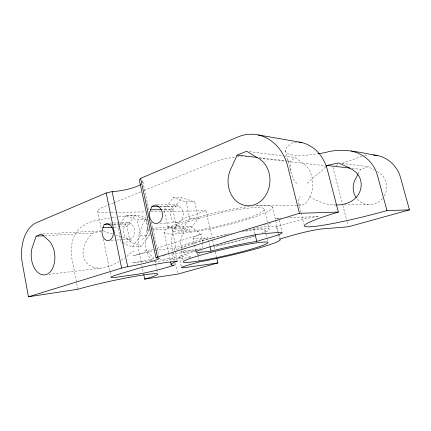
<?xml version="1.0" encoding="UTF-8"?>
<svg xmlns="http://www.w3.org/2000/svg" width="431" height="431" viewBox="0 0 431 431"><rect width="100%" height="100%" fill="white"/><g stroke="black" fill="none" stroke-linecap="round" stroke-linejoin="round"><path stroke-width="0.32" stroke-dasharray="2.15 1.62" d="M300.892 212.068L298.78 203.647L298.775 198.061L300.488 196.757M129.09 222.396L125.62 223.678L124.403 226.738A7.844 5.646 87 0 0 126.288 237.923A7.844 5.646 87 0 0 134.17 235.04A7.844 5.646 87 0 0 131.353 224.195L129.09 222.396L119.716 222.757M171.452 209.52L172.847 206.223L176.802 204.757L179.371 206.621A8.372 6.433 88.5 0 1 182.55 218.14A8.372 6.433 88.5 0 1 173.569 221.426A8.372 6.433 88.5 0 1 171.452 209.52L162.304 209.655M202.769 242.125A14.11 11.023 85.1 0 0 196.137 230.326L190.621 226.248L185.54 227.945L182.566 234.766A14.11 11.023 85.1 0 0 181.828 248.606M358.139 173.946L360.58 169.313L368.273 166.738L374.377 170.056M297.131 183.407L294.621 181.494L290.828 171.888L290.564 161.264L295.073 157.417C300.736 162.11 308.257 165.348 310.665 172.917C313.019 178.994 313.429 185.772 311.834 192.091C309.83 197.091 307.271 204.703 300.951 205.269L255.626 205.635M125.82 215.705L117.943 226.986L121.133 242.421L130.146 241.737L141.309 246.203L149.476 235.132L146.152 219.573L134.822 215.478L125.82 215.705L137.203 219.875L146.152 219.573M130.146 241.737L126.978 226.566L134.822 215.478M118.692 216.75A45.988 7.316 -11.2 0 1 145.797 218.436L141.939 226.027L139.326 233.737A28.117 18.027 83.4 0 0 139.084 252.307L141.287 262.765M122.377 242.928L132.355 246.974L140.554 235.719L137.203 219.875M164.103 209.951L173.095 197.694L181.828 197.781L194.693 201.859L198.432 218.404L189.112 230.423L180.444 230.946L167.686 226.35L164.103 209.951L172.896 209.816L181.828 197.781M180.444 230.946L189.834 218.706L186.057 201.848L173.095 197.694M152.31 260.803C148.884 258.072 147.44 253.67 146.454 249.56C144.547 243.068 147.063 236.565 146.901 230.073L147.989 228.71L145.797 218.436M101.28 231.161L92.767 233.052C83.027 241.947 77.461 258.972 91.614 266.573C100.8 270.582 111.354 266.191 119.295 261.326M325.534 166.829C321.003 173.208 313.127 175.972 308.752 182.329L305.913 183.881M126.859 256.499L130.615 252.841L134.057 251.117M121.235 260.205L124.818 257.986M142.278 239.394L144.719 238.084L146.098 234.933L147.855 232.999L147.763 228.473L147.989 228.71M155.332 250.605A21.981 2.225 -12.2 0 1 164.356 249.301L175.234 247.96A55.841 5.474 -13 0 1 206.018 238.327L208.011 237.826L209.741 245.433M113.601 202.904L103.009 207.209A21.232 3.971 -11.3 0 0 104.593 212.639L110.638 212.526M114.226 202.651L141.023 191.763M144.137 190.497L211.449 163.144A24.271 5.35 -13.5 0 1 234.647 157.126M214.024 245.993L205.98 210.737L185.976 217.703A26.259 20.521 85.1 0 0 172.368 249.053L174.889 260.599M335.927 165.488L339.105 164.378M342.284 163.274L361.356 156.631A32.492 31.043 -74.4 0 1 362.503 156.254M153.08 249.527L133.206 255.89A21.981 2.225 -12.2 0 1 153.474 250.944M156.927 248.294L201.81 233.92A23.877 2.683 -12.9 0 0 198.212 238.618L208.011 237.826M162.95 256.062L165.461 255.292M264.241 224.95L265.491 224.567M196.714 250.697L185.642 254.026A18.501 1.605 -12.7 0 0 183.531 256.828L160.337 259.537M256.693 227.724A55.841 5.474 -13 0 1 276.244 226.571L290.349 222.547A21.178 2.047 -13.7 0 1 318.962 216.497L287.52 217.833M196.197 250.788L195.157 250.971A55.841 5.474 -13 0 1 172.255 253.423L171.732 253.363M254.198 228.118L255.346 227.929M296.964 142.047L292.439 142.909L287.353 146.486A63.68 13.415 -16.1 0 0 317.286 153.899M249.603 206.368L241.387 207.543A55.577 7.375 -13 0 0 211.115 213.733L201.035 216.335A55.577 7.375 -13 0 0 170.601 226.781L166.705 228.926A55.577 7.375 -13 0 0 165.256 233.203L167.977 233.823A55.577 7.375 -13 0 0 190.987 232.32L198.842 231.07A55.577 7.375 -13 0 0 272.37 207.155L278.841 233.688M48.854 274.358L101.274 268.071M154.546 261.687L190.814 257.339M151.06 260.62L132.506 262.791A20.71 1.972 -12.2 0 0 154.729 258.428M132.355 246.974L141.309 246.203M110.972 240.423L116.322 240.045M116.99 239.997L122.339 239.62M123.007 239.577L129.693 239.103M140.554 235.719L149.476 235.132M44.813 235.692L92.767 233.052M146.901 230.073L149.568 229.928M152.229 229.782L185.54 227.945M42.901 233.92L103.386 230.779L112.566 234.114M151.782 228.263L190.621 226.248M167.686 226.35L176.446 225.919L189.112 230.423M114.339 227.207L126.978 226.566M159.993 223.344L177.443 222.595M111.29 225.041L113.299 224.955M113.967 224.928L119.317 224.702M119.985 224.675L131.353 224.195M281.497 218.091L275.479 218.35A23.721 2.629 -13.3 0 1 278.857 218.916M110.201 224.309L112.879 224.195M113.552 224.168L125.62 223.678M109.679 223.145L119.048 222.784M189.834 218.706L198.432 218.404M111.306 212.51L145.549 211.869M150.92 211.772L162.336 211.556M163.01 211.546L205.98 210.737M309.21 196.902C317.453 200.824 325.987 205.113 335.442 204.984M159.788 206.325L172.847 206.223M334.197 205L335.533 204.989M344.224 204.919L368.284 204.72M159.923 206.794L179.371 206.621M157.315 204.854L176.802 204.757M186.057 201.848L194.693 201.859M245.39 156.685L246.726 156.836M259.397 158.274L284.735 161.146M287.402 161.453L324.742 165.687M259.144 157.654L286.556 160.806M287.224 160.882L290.564 161.264M352.003 168.327L360.58 169.313M249.307 151.593L283.135 155.898M283.797 155.984L295.073 157.417M341.945 163.387L368.273 166.738M131.767 240.159L127.791 239.28L122.097 236.732M115.664 235.154L121.531 236.522M144.552 250.125L147.504 251.198L150.322 254.78L152.983 257.054L154.029 259.494M300.951 205.269L298.78 203.647M272.37 207.155L271.25 206.083A55.577 7.375 -13 0 0 252.852 205.975M332.915 167.239L342.699 204.779M342.866 205.425L346.917 220.958M347.084 221.604L348.097 225.488M285.494 150.564L290.828 171.888M301.053 212.715L303.974 224.373M279.164 220.171L281.928 231.463M278.997 234.335L279.945 238.219M276.454 226.722L279.304 238.424M264.235 209.137L267.694 223.43M267.85 224.082L269.106 229.281M265.027 230.256L267.031 238.585M267.188 239.227L267.651 241.15M253.622 228.209L254.963 233.834M214.169 246.645L214.767 249.253M215.36 251.866L216.556 257.086M197.274 253.196L197.694 255.071M197.834 255.702L198.81 260.076M193.029 238.031L194.451 244.382M194.591 245.018L196.013 251.365M172.896 209.816L176.446 225.919M181.004 250.971L183.127 260.61M179.215 256.747L181.456 266.961M172.211 230.391L176.494 249.942M174.442 248.326L174.862 250.244M175.002 250.88L177.098 260.459M175.449 263.163L177.685 273.426M171.872 253.988L173.37 260.868M173.914 263.373L174.189 264.623M164.071 232.174L168.58 252.949M168.72 253.595L170.412 261.391M142.823 181.65L149.288 211.756M151.534 222.224L158.7 255.599M154.88 260.97L156.631 269.176M156.765 269.806L157.439 272.958M141.837 265.377L143.351 272.57M97.627 210.856L101.35 229.238M103.343 239.081L110.923 276.497M77.833 289.276L71.929 258.88A31.571 24.766 88.3 0 1 73.604 237.777C77.138 227.045 88.511 221.491 99.006 219.923A45.988 7.316 -11.2 0 1 110.191 217.935M237.039 156.841A24.271 5.35 -13.5 0 1 242.103 156.539M111.467 217.736A45.988 7.316 -11.2 0 1 116.106 217.079M142.262 180.972A20.381 4.488 -11.1 0 1 142.149 183.342M364.847 155.639A32.492 31.043 -74.4 0 1 368.43 155.074M190.863 257.011A14.11 11.023 85.1 0 1 182.798 250.74M202.812 242.75A14.11 11.023 85.1 0 1 202.214 248.234M201.412 250.454A14.11 11.023 85.1 0 1 200.894 251.483M199.655 253.331A14.11 11.023 85.1 0 1 198.179 254.856M377.13 171.506A17.455 16.674 -74.5 0 1 384.22 195.992M382.48 198.519A17.455 16.674 -74.5 0 1 356.512 198.141M271.115 222.795A23.721 2.629 -13.3 0 1 267.99 223.802M245.314 230.693A47.448 4.644 -13 0 1 263.874 232.842M254.619 236.21A47.448 4.644 -13 0 1 212.93 246.893M198.405 249.592A47.448 4.644 -13 0 1 179.657 251.51M177.206 249.624A47.448 4.644 -13 0 1 232.169 233.187M242.168 231.781A43.262 4.235 -13 0 1 262.156 232.675M253.811 235.946A43.262 4.235 -13 0 1 252.593 236.35M251.968 236.554A43.262 4.235 -13 0 1 216.195 245.848M201.024 248.725A43.262 4.235 -13 0 1 183.38 250.551M181.289 248.795A43.262 4.235 -13 0 1 225.095 235.197M225.699 235.062A43.262 4.235 -13 0 1 227.008 234.776M190.179 231.248A47.227 6.255 -13 0 0 263.874 210.333A47.227 6.255 -13 0 0 200.657 217.86A47.227 6.255 -13 0 0 190.179 231.248"/><path stroke-width="0.65" d="M36.15 236.172L33.052 245.137A18.705 11.804 85.9 0 0 37.265 271.902A18.705 11.804 85.9 0 0 53.713 265.474A18.705 11.804 85.9 0 0 47.529 239.48L41.559 233.99L36.15 236.172L43.477 235.768M102.939 227.735L104.167 224.551L107.669 223.22L109.953 225.095A8.167 5.7 87 0 1 112.814 236.393A8.167 5.7 87 0 1 104.862 239.383A8.167 5.7 87 0 1 102.939 227.735L112.329 227.299M150.543 209.832L151.954 206.384L155.968 204.86L158.581 206.805A8.744 6.535 88.4 0 1 161.83 218.835A8.744 6.535 88.4 0 1 152.714 222.261A8.744 6.535 88.4 0 1 150.543 209.832L161.652 209.665M237.082 155.117L231.485 167.605A24.982 20.936 -86.1 0 0 238.575 202.759A24.982 20.936 -86.1 0 0 267.775 191.353A24.982 20.936 -86.1 0 0 257.14 157.579L246.656 151.259L237.082 155.117L257.14 157.423M357.838 174.523L356.006 178.003A17.455 16.674 -74.5 0 0 356.178 197.667M258.137 134.946L301.991 142.526L307.211 144.342L312.653 147.504A41.01 33.23 89.8 0 1 327.571 170.428L338.357 212.079L299.448 213.286L287.741 166.463A46.516 39.011 -86.1 0 0 237.95 136.966L140.635 178.353L139.364 180.056L156.033 257.953A20.753 1.886 -12.2 0 1 153.215 260.981A20.753 1.886 -12.2 0 1 127.673 266.67L121.617 268.077L28.446 296.787L22.407 263.724A34.819 21.981 85.9 0 1 36.506 222.633L106.193 192.996L112.135 191.59A20.381 4.488 -11.1 0 0 140.953 184.301M326.003 166.366L326.94 165.445L338.658 162.966C346.071 166.824 355.543 169.081 359.529 177.184C362.035 182.335 361.679 188.546 358.953 193.535C354.675 201.444 345.312 205.043 336.686 204.967M156.033 257.953L157.498 257.027L299.448 213.286M256.752 241.328L271.212 237.125A23.797 2.074 -13.3 0 0 278.911 232.417L263.896 233.634A24.707 2.247 -13.1 0 0 229.497 240.961L205.059 248.304A23.958 2.117 -12.9 0 0 201.272 252.227L211.039 251.138L219.228 249.123A55.998 4.315 -12.9 0 1 249.678 242.588L256.752 241.328L255.114 234.459M216.852 258.395L217.892 262.964L177.825 274.068L144.724 279.105A46.602 3.044 -12.2 0 0 143.087 274.994A46.602 3.044 -12.2 0 0 77.833 289.276L28.446 296.787M373.268 154.993A32.492 31.043 -74.4 0 1 400.571 177.707L409.45 209.87L348.437 226.781L322.119 228.915A21.243 1.611 -13.5 0 0 293.446 235.084L279.466 239.07L280.263 239.512A55.998 4.315 -12.9 0 1 205.533 260.766L199.23 261.951L188.099 265.124A18.544 1.266 -12.8 0 0 185.874 267.462L217.892 262.964M104.167 224.551L109.528 224.335M338.357 212.079A64.844 5.635 -14.2 0 0 309.199 226.808A64.844 5.635 -14.2 0 0 386.963 210.57L409.45 209.87M151.954 206.384L159.136 206.33M298.85 142.225L301.991 142.526M326.94 165.445L350.026 168.101M377.475 155.564C360.483 152.876 342.914 147.321 325.793 152.439A63.68 13.415 -16.1 0 1 317.922 153.802M351.351 151.049L357.638 152.919L363.096 155.747A35.633 34.41 -57.3 0 1 377.448 175.395L386.963 210.57M210.032 246.704L211.039 251.138M170.552 262.037L171.118 264.634M140.635 178.353L157.498 257.027M143.76 274.531L144.724 279.105M112.135 191.59L127.673 266.67M106.193 192.996L121.617 268.077M177.238 261.1L174.005 262.425A55.998 4.315 -12.9 0 0 172.201 265.151L174.323 265.248L162.961 268.545A20.769 1.557 -12.4 0 1 134.968 274.612L117.738 277.031A21.561 1.659 -12.2 0 1 116.801 274.827L135.954 269.068A22.046 1.756 -12.4 0 1 167.18 262.35L177.238 261.1M199.709 260.847A43.386 3.335 -12.9 0 0 267.586 243.111A43.386 3.335 -12.9 0 0 209.8 252.668A43.386 3.335 -12.9 0 0 199.709 260.847"/></g></svg>
